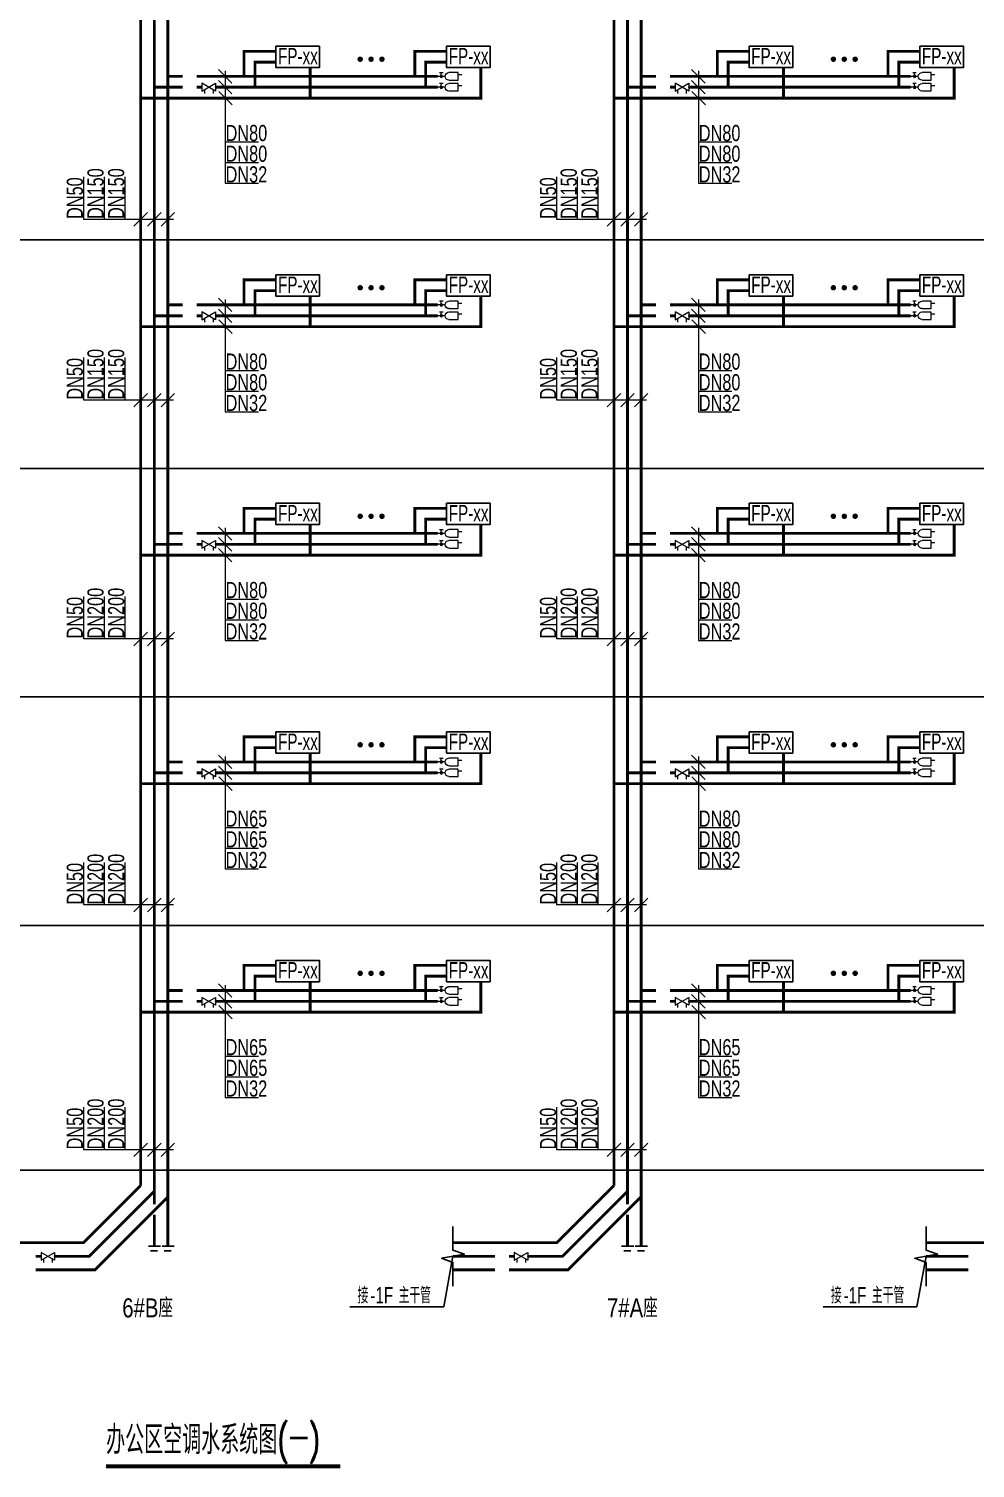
# Model space of a CAD drawing. Extents: x -777745 to 647905, y -207485 to 303235.
# Drawn here: x -345329 to -327929, y -1440 to 25015 of the extents above; entities that cross this region are included whole.
import ezdxf

# ---------------------------------------------------------------- set-up
doc = ezdxf.new("R2010")
doc.units = 0
doc.header["$LTSCALE"] = 1000
doc.linetypes.add('CENTER2', pattern=[1.125, 0.75, -0.125, 0.125, -0.125])
doc.linetypes.add('DASH', pattern=[0.35, 0.25, -0.1])
doc.layers.get('0').update_dxf_attribs({"linetype": 'CONTINUOUS'})
for name, color, linetype in [('DIM_SYMB', 3, 'CONTINUOUS'), ('EQ-风机盘管', 7, 'CONTINUOUS'), ('H-公共文字', 7, 'CONTINUOUS'), ('TEXT-风机盘管', 7, 'CONTINUOUS')]:
    doc.layers.add(name, color=color, linetype=linetype)
for name, color, linetype, lineweight in [('H-DIM-空调', 7, 'CONTINUOUS', 20), ('H-KT-冷凝', 5, 'N_LINE', 35), ('H-KT-冷热供', 3, 'LRG_LINE', 35), ('H-KT-冷热回', 2, 'LRH_LINE', 35), ('H-KT-阀件', 7, 'CONTINUOUS', 20), ('H-辅助', 7, 'CONTINUOUS', 20)]:
    doc.layers.add(name, color=color, linetype=linetype, lineweight=lineweight)
doc.styles.add('_THVAC_PIPEDN', font='ROS', dxfattribs={"width": 0.8, "height": 3.5, "bigfont": 'JD'})
doc.styles.add('GB-100', font='ROS', dxfattribs={"width": 0.8, "height": 300, "bigfont": 'JD'})
doc.styles.add('HZF', font='ROS', dxfattribs={"width": 0.75, "bigfont": 'JD'})
doc.styles.add('JD', font='ROMANS2.shx', dxfattribs={"width": 0.7, "bigfont": 'HZDF2.shx'})
doc.styles.add('KHZ', font='ROMANS', dxfattribs={"width": 0.7, "bigfont": 'HZTXT'})
doc.linetypes.add('LRG_LINE', pattern='A,1.5,-0.1,["LRG",KHZ,S=0.1,R=0,X=-0.1,Y=-0.05],-0.2', length=1.8)
doc.linetypes.add('LRH_LINE', pattern='A,1.5,-0.1,["LRH",KHZ,S=0.1,R=0,X=-0.1,Y=-0.05],-0.2', length=1.8)
doc.linetypes.add('N_LINE', pattern='A,1.5,-0.1,["N",KHZ,S=0.1,R=0,X=-0.1,Y=-0.05],-0.02', length=1.62)

# ---------------------------------------------------------------- blocks, each defined once
blk = doc.blocks.new('$VALVE$00000964')
h = blk.add_hatch(color=256)
h.paths.add_polyline_path([(15, 46, 0.414214), (0, 61), (0, 31, 0.414214)])
h.paths.add_polyline_path([(0, 61, 0.414214), (-15, 46, 0.414214), (0, 31)])
for p, q in [((-46, 138), (-46, 251)), ((-46, 251), (46, 251)), ((23, 251), (23, 297)), ((46, 251), (46, 138)), ((0, 92), (0, 0)), ((15, 46), (44, 46)), ((44, 68), (44, 24))]:
    blk.add_line(p, q)
blk.add_circle((0, 46), 14.7)
blk.add_arc((0, 138), 46.1, 180, 0)
blk.add_point((0, 0))
blk = doc.blocks.new('$VALVE$00000929')
blk.add_lwpolyline([(-125, -72), (125, 72), (125, -72), (-125, 72)], close=True)
for points in [[(-80, -46), (-80, -116)], [(80, -46), (80, -116)]]:
    blk.add_lwpolyline(points)
for p in [(-125, 0), (125, 0)]:
    blk.add_point(p)

msp = doc.modelspace()

# ---------------------------------------------------------------- hatches: boundary and pattern name
at = {"layer": 'H-KT-冷凝', "linetype": 'CENTER2'}
for points in [[(-337016.8, 23740.6), (-336990.6, 23740.6), (-336990.6, 23714.4)], [(-337016.8, 23740.6), (-337016.8, 23714.4), (-336990.6, 23714.4)], [(-328316.8, 23740.6), (-328290.6, 23740.6), (-328290.6, 23714.4)], [(-328316.8, 23740.6), (-328316.8, 23714.4), (-328290.6, 23714.4)], [(-337016.8, 19540.6), (-336990.6, 19540.6), (-336990.6, 19514.4)], [(-337016.8, 19540.6), (-337016.8, 19514.4), (-336990.6, 19514.4)], [(-328316.8, 19540.6), (-328290.6, 19540.6), (-328290.6, 19514.4)], [(-328316.8, 19540.6), (-328316.8, 19514.4), (-328290.6, 19514.4)], [(-337016.8, 15340.6), (-336990.6, 15340.6), (-336990.6, 15314.4)], [(-337016.8, 15340.6), (-337016.8, 15314.4), (-336990.6, 15314.4)], [(-328316.8, 15340.6), (-328290.6, 15340.6), (-328290.6, 15314.4)], [(-328316.8, 15340.6), (-328316.8, 15314.4), (-328290.6, 15314.4)], [(-337016.8, 11140.6), (-336990.6, 11140.6), (-336990.6, 11114.4)], [(-337016.8, 11140.6), (-337016.8, 11114.4), (-336990.6, 11114.4)], [(-328316.8, 11140.6), (-328290.6, 11140.6), (-328290.6, 11114.4)], [(-328316.8, 11140.6), (-328316.8, 11114.4), (-328290.6, 11114.4)], [(-337016.8, 6940.6), (-336990.6, 6940.6), (-336990.6, 6914.4)], [(-337016.8, 6940.6), (-337016.8, 6914.4), (-336990.6, 6914.4)], [(-328316.8, 6940.6), (-328290.6, 6940.6), (-328290.6, 6914.4)], [(-328316.8, 6940.6), (-328316.8, 6914.4), (-328290.6, 6914.4)]]:
    msp.add_hatch(color=256, dxfattribs=at).paths.add_polyline_path(points)
at = {"layer": 'H-KT-冷热供', "linetype": 'Continuous'}
for points in [[(-341371.2, 24601.8), (-341397.4, 24601.8), (-341397.4, 24628)], [(-341371.2, 24601.8), (-341371.2, 24628), (-341397.4, 24628)], [(-338233.3, 24601.8), (-338259.6, 24601.8), (-338259.6, 24628)], [(-338233.3, 24601.8), (-338233.3, 24628), (-338259.6, 24628)], [(-332671.2, 24601.8), (-332697.4, 24601.8), (-332697.4, 24628)], [(-332671.2, 24601.8), (-332671.2, 24628), (-332697.4, 24628)], [(-329533.3, 24601.8), (-329559.6, 24601.8), (-329559.6, 24628)], [(-329533.3, 24601.8), (-329533.3, 24628), (-329559.6, 24628)], [(-341371.2, 20401.8), (-341397.4, 20401.8), (-341397.4, 20428)], [(-341371.2, 20401.8), (-341371.2, 20428), (-341397.4, 20428)], [(-338233.3, 20401.8), (-338259.6, 20401.8), (-338259.6, 20428)], [(-338233.3, 20401.8), (-338233.3, 20428), (-338259.6, 20428)], [(-332671.2, 20401.8), (-332697.4, 20401.8), (-332697.4, 20428)], [(-332671.2, 20401.8), (-332671.2, 20428), (-332697.4, 20428)], [(-329533.3, 20401.8), (-329559.6, 20401.8), (-329559.6, 20428)], [(-329533.3, 20401.8), (-329533.3, 20428), (-329559.6, 20428)], [(-341371.2, 16201.8), (-341397.4, 16201.8), (-341397.4, 16228)], [(-341371.2, 16201.8), (-341371.2, 16228), (-341397.4, 16228)], [(-338233.3, 16201.8), (-338259.6, 16201.8), (-338259.6, 16228)], [(-338233.3, 16201.8), (-338233.3, 16228), (-338259.6, 16228)], [(-332671.2, 16201.8), (-332697.4, 16201.8), (-332697.4, 16228)], [(-332671.2, 16201.8), (-332671.2, 16228), (-332697.4, 16228)], [(-329533.3, 16201.8), (-329559.6, 16201.8), (-329559.6, 16228)], [(-329533.3, 16201.8), (-329533.3, 16228), (-329559.6, 16228)], [(-341371.2, 12001.8), (-341397.4, 12001.8), (-341397.4, 12028)], [(-341371.2, 12001.8), (-341371.2, 12028), (-341397.4, 12028)], [(-338233.3, 12001.8), (-338259.6, 12001.8), (-338259.6, 12028)], [(-338233.3, 12001.8), (-338233.3, 12028), (-338259.6, 12028)], [(-332671.2, 12001.8), (-332697.4, 12001.8), (-332697.4, 12028)], [(-332671.2, 12001.8), (-332671.2, 12028), (-332697.4, 12028)], [(-329533.3, 12001.8), (-329559.6, 12001.8), (-329559.6, 12028)], [(-329533.3, 12001.8), (-329533.3, 12028), (-329559.6, 12028)], [(-341371.2, 7801.8), (-341397.4, 7801.8), (-341397.4, 7828)], [(-341371.2, 7801.8), (-341371.2, 7828), (-341397.4, 7828)], [(-338233.3, 7801.8), (-338259.6, 7801.8), (-338259.6, 7828)], [(-338233.3, 7801.8), (-338233.3, 7828), (-338259.6, 7828)], [(-332671.2, 7801.8), (-332697.4, 7801.8), (-332697.4, 7828)], [(-332671.2, 7801.8), (-332671.2, 7828), (-332697.4, 7828)], [(-329533.3, 7801.8), (-329559.6, 7801.8), (-329559.6, 7828)], [(-329533.3, 7801.8), (-329533.3, 7828), (-329559.6, 7828)]]:
    msp.add_hatch(color=256, dxfattribs=at).paths.add_polyline_path(points)
at = {"layer": 'H-KT-冷热回', "linetype": 'DASH'}
for points in [[(-341171.2, 24401.8), (-341197.4, 24401.8), (-341197.4, 24428)], [(-341171.2, 24401.8), (-341171.2, 24428), (-341197.4, 24428)], [(-338033.3, 24401.8), (-338059.6, 24401.8), (-338059.6, 24428)], [(-338033.3, 24401.8), (-338033.3, 24428), (-338059.6, 24428)], [(-332471.2, 24401.8), (-332497.4, 24401.8), (-332497.4, 24428)], [(-332471.2, 24401.8), (-332471.2, 24428), (-332497.4, 24428)], [(-329333.3, 24401.8), (-329359.6, 24401.8), (-329359.6, 24428)], [(-329333.3, 24401.8), (-329333.3, 24428), (-329359.6, 24428)], [(-341171.2, 20201.8), (-341197.4, 20201.8), (-341197.4, 20228)], [(-341171.2, 20201.8), (-341171.2, 20228), (-341197.4, 20228)], [(-338033.3, 20201.8), (-338059.6, 20201.8), (-338059.6, 20228)], [(-338033.3, 20201.8), (-338033.3, 20228), (-338059.6, 20228)], [(-332471.2, 20201.8), (-332497.4, 20201.8), (-332497.4, 20228)], [(-332471.2, 20201.8), (-332471.2, 20228), (-332497.4, 20228)], [(-329333.3, 20201.8), (-329359.6, 20201.8), (-329359.6, 20228)], [(-329333.3, 20201.8), (-329333.3, 20228), (-329359.6, 20228)], [(-341171.2, 16001.8), (-341197.4, 16001.8), (-341197.4, 16028)], [(-341171.2, 16001.8), (-341171.2, 16028), (-341197.4, 16028)], [(-338033.3, 16001.8), (-338059.6, 16001.8), (-338059.6, 16028)], [(-338033.3, 16001.8), (-338033.3, 16028), (-338059.6, 16028)], [(-332471.2, 16001.8), (-332497.4, 16001.8), (-332497.4, 16028)], [(-332471.2, 16001.8), (-332471.2, 16028), (-332497.4, 16028)], [(-329333.3, 16001.8), (-329359.6, 16001.8), (-329359.6, 16028)], [(-329333.3, 16001.8), (-329333.3, 16028), (-329359.6, 16028)], [(-341171.2, 11801.8), (-341197.4, 11801.8), (-341197.4, 11828)], [(-341171.2, 11801.8), (-341171.2, 11828), (-341197.4, 11828)], [(-338033.3, 11801.8), (-338059.6, 11801.8), (-338059.6, 11828)], [(-338033.3, 11801.8), (-338033.3, 11828), (-338059.6, 11828)], [(-332471.2, 11801.8), (-332497.4, 11801.8), (-332497.4, 11828)], [(-332471.2, 11801.8), (-332471.2, 11828), (-332497.4, 11828)], [(-329333.3, 11801.8), (-329359.6, 11801.8), (-329359.6, 11828)], [(-329333.3, 11801.8), (-329333.3, 11828), (-329359.6, 11828)], [(-341171.2, 7601.8), (-341197.4, 7601.8), (-341197.4, 7628)], [(-341171.2, 7601.8), (-341171.2, 7628), (-341197.4, 7628)], [(-338033.3, 7601.8), (-338059.6, 7601.8), (-338059.6, 7628)], [(-338033.3, 7601.8), (-338033.3, 7628), (-338059.6, 7628)], [(-332471.2, 7601.8), (-332497.4, 7601.8), (-332497.4, 7628)], [(-332471.2, 7601.8), (-332471.2, 7628), (-332497.4, 7628)], [(-329333.3, 7601.8), (-329359.6, 7601.8), (-329359.6, 7628)], [(-329333.3, 7601.8), (-329333.3, 7628), (-329359.6, 7628)]]:
    msp.add_hatch(color=256, dxfattribs=at).paths.add_polyline_path(points)

# ---------------------------------------------------------------- linework, layer by layer
for p, q in [((-358042.6, 21135.7), (-285402.2, 21135.7)), ((-358042.6, 16935.7), (-285402.2, 16935.7)), ((-358042.6, 12735.7), (-285402.2, 12735.7)), ((-358042.6, 8535.7), (-285402.2, 8535.7)), ((-358042.6, 4035.7), (-285402.2, 4035.7)), ((-342907.9, 2641.2), (-343130.6, 2641.2)), ((-342960.4, 2557.5), (-343088.9, 2557.5)), ((-342655.9, 2641.2), (-342878.6, 2641.2)), ((-342710.4, 2557.5), (-342838.9, 2557.5)), ((-334207.9, 2641.2), (-334430.6, 2641.2)), ((-334260.4, 2557.5), (-334388.9, 2557.5)), ((-333955.9, 2641.2), (-334178.6, 2641.2)), ((-334010.4, 2557.5), (-334138.9, 2557.5))]:
    msp.add_line(p, q)
at = {"const_width": 50}
for points in [[(-339261.4, 24455.5, 1), (-339211.4, 24455.5, 1)], [(-339061.4, 24455.5, 1), (-339011.4, 24455.5, 1)], [(-338861.4, 24455.5, 1), (-338811.4, 24455.5, 1)], [(-330561.4, 24455.5, 1), (-330511.4, 24455.5, 1)], [(-330361.4, 24455.5, 1), (-330311.4, 24455.5, 1)], [(-330161.4, 24455.5, 1), (-330111.4, 24455.5, 1)], [(-339261.4, 20255.5, 1), (-339211.4, 20255.5, 1)], [(-339061.4, 20255.5, 1), (-339011.4, 20255.5, 1)], [(-338861.4, 20255.5, 1), (-338811.4, 20255.5, 1)], [(-330561.4, 20255.5, 1), (-330511.4, 20255.5, 1)], [(-330361.4, 20255.5, 1), (-330311.4, 20255.5, 1)], [(-330161.4, 20255.5, 1), (-330111.4, 20255.5, 1)], [(-339261.4, 16055.5, 1), (-339211.4, 16055.5, 1)], [(-339061.4, 16055.5, 1), (-339011.4, 16055.5, 1)], [(-338861.4, 16055.5, 1), (-338811.4, 16055.5, 1)], [(-330561.4, 16055.5, 1), (-330511.4, 16055.5, 1)], [(-330361.4, 16055.5, 1), (-330311.4, 16055.5, 1)], [(-330161.4, 16055.5, 1), (-330111.4, 16055.5, 1)], [(-339261.4, 11855.5, 1), (-339211.4, 11855.5, 1)], [(-339061.4, 11855.5, 1), (-339011.4, 11855.5, 1)], [(-338861.4, 11855.5, 1), (-338811.4, 11855.5, 1)], [(-330561.4, 11855.5, 1), (-330511.4, 11855.5, 1)], [(-330361.4, 11855.5, 1), (-330311.4, 11855.5, 1)], [(-330161.4, 11855.5, 1), (-330111.4, 11855.5, 1)], [(-339261.4, 7655.5, 1), (-339211.4, 7655.5, 1)], [(-339061.4, 7655.5, 1), (-339011.4, 7655.5, 1)], [(-338861.4, 7655.5, 1), (-338811.4, 7655.5, 1)], [(-330561.4, 7655.5, 1), (-330511.4, 7655.5, 1)], [(-330361.4, 7655.5, 1), (-330311.4, 7655.5, 1)], [(-330161.4, 7655.5, 1), (-330111.4, 7655.5, 1)]]:
    msp.add_lwpolyline(points, format="xyb", close=True, dxfattribs=at)
at = {"layer": 'DIM_SYMB', "const_width": 70}
msp.add_lwpolyline([(-343907.3, -1405), (-339600.8, -1405)], dxfattribs=at)
at = {"layer": 'EQ-风机盘管', "color": 4}
for points in [[(-340785.3, 24693.9), (-339985.1, 24693.9), (-339985.1, 24301.8), (-340785.3, 24301.8)], [(-337647.4, 24693.9), (-336847.3, 24693.9), (-336847.3, 24301.8), (-337647.4, 24301.8)], [(-332085.3, 24693.9), (-331285.1, 24693.9), (-331285.1, 24301.8), (-332085.3, 24301.8)], [(-328947.4, 24693.9), (-328147.3, 24693.9), (-328147.3, 24301.8), (-328947.4, 24301.8)], [(-340785.3, 20493.9), (-339985.1, 20493.9), (-339985.1, 20101.8), (-340785.3, 20101.8)], [(-337647.4, 20493.9), (-336847.3, 20493.9), (-336847.3, 20101.8), (-337647.4, 20101.8)], [(-332085.3, 20493.9), (-331285.1, 20493.9), (-331285.1, 20101.8), (-332085.3, 20101.8)], [(-328947.4, 20493.9), (-328147.3, 20493.9), (-328147.3, 20101.8), (-328947.4, 20101.8)], [(-340785.3, 16293.9), (-339985.1, 16293.9), (-339985.1, 15901.8), (-340785.3, 15901.8)], [(-337647.4, 16293.9), (-336847.3, 16293.9), (-336847.3, 15901.8), (-337647.4, 15901.8)], [(-332085.3, 16293.9), (-331285.1, 16293.9), (-331285.1, 15901.8), (-332085.3, 15901.8)], [(-328947.4, 16293.9), (-328147.3, 16293.9), (-328147.3, 15901.8), (-328947.4, 15901.8)], [(-340785.3, 12093.9), (-339985.1, 12093.9), (-339985.1, 11701.8), (-340785.3, 11701.8)], [(-337647.4, 12093.9), (-336847.3, 12093.9), (-336847.3, 11701.8), (-337647.4, 11701.8)], [(-332085.3, 12093.9), (-331285.1, 12093.9), (-331285.1, 11701.8), (-332085.3, 11701.8)], [(-328947.4, 12093.9), (-328147.3, 12093.9), (-328147.3, 11701.8), (-328947.4, 11701.8)], [(-340785.3, 7893.9), (-339985.1, 7893.9), (-339985.1, 7501.8), (-340785.3, 7501.8)], [(-337647.4, 7893.9), (-336847.3, 7893.9), (-336847.3, 7501.8), (-337647.4, 7501.8)], [(-332085.3, 7893.9), (-331285.1, 7893.9), (-331285.1, 7501.8), (-332085.3, 7501.8)], [(-328947.4, 7893.9), (-328147.3, 7893.9), (-328147.3, 7501.8), (-328947.4, 7501.8)]]:
    msp.add_lwpolyline(points, close=True, dxfattribs=at)
at = {"layer": 'H-DIM-空调'}
for p, q in [((-341842.4, 24264.4), (-341594.9, 24016.9)), ((-341718.6, 24240.6), (-341718.6, 22634.8)), ((-333142.4, 24264.4), (-332894.9, 24016.9)), ((-333018.6, 24240.6), (-333018.6, 22634.8)), ((-341842.4, 24064.4), (-341594.9, 23816.9)), ((-341836.7, 23864.4), (-341589.2, 23616.9)), ((-333142.4, 24064.4), (-332894.9, 23816.9)), ((-333136.7, 23864.4), (-332889.2, 23616.9)), ((-341718.6, 22934.8), (-341103.1, 22934.8)), ((-341718.6, 22934.8), (-341718.6, 22174.8)), ((-333018.6, 22934.8), (-332403.1, 22934.8)), ((-333018.6, 22934.8), (-333018.6, 22174.8)), ((-341718.6, 22554.8), (-341103.1, 22554.8)), ((-333018.6, 22554.8), (-332403.1, 22554.8)), ((-344319.1, 21511.8), (-344319.1, 22292.5)), ((-343939.1, 21511.8), (-343939.1, 22292.5)), ((-343559.1, 21511.8), (-343559.1, 22292.5)), ((-335619.1, 21511.8), (-335619.1, 22292.5)), ((-335239.1, 21511.8), (-335239.1, 22292.5)), ((-334859.1, 21511.8), (-334859.1, 22292.5)), ((-341718.6, 22174.8), (-341103.1, 22174.8)), ((-333018.6, 22174.8), (-332403.1, 22174.8)), ((-343559.1, 21511.8), (-344319.1, 21511.8)), ((-342671.2, 21511.8), (-343559.1, 21511.8)), ((-343395, 21388.1), (-343147.5, 21635.6)), ((-343145, 21388.1), (-342897.5, 21635.6)), ((-342895, 21388.1), (-342647.5, 21635.6)), ((-334859.1, 21511.8), (-335619.1, 21511.8)), ((-333971.2, 21511.8), (-334859.1, 21511.8)), ((-334695, 21388.1), (-334447.5, 21635.6)), ((-334445, 21388.1), (-334197.5, 21635.6)), ((-334195, 21388.1), (-333947.5, 21635.6)), ((-341842.4, 20064.4), (-341594.9, 19816.9)), ((-341842.4, 19864.4), (-341594.9, 19616.9)), ((-341718.6, 20040.6), (-341718.6, 18434.8)), ((-333142.4, 20064.4), (-332894.9, 19816.9)), ((-333142.4, 19864.4), (-332894.9, 19616.9)), ((-333018.6, 20040.6), (-333018.6, 18434.8)), ((-341836.7, 19664.4), (-341589.2, 19416.9)), ((-333136.7, 19664.4), (-332889.2, 19416.9)), ((-344319.1, 18191), (-344319.1, 18971.7)), ((-343939.1, 18191), (-343939.1, 18971.7)), ((-343559.1, 18191), (-343559.1, 18971.7)), ((-335619.1, 18191), (-335619.1, 18971.7)), ((-335239.1, 18191), (-335239.1, 18971.7)), ((-334859.1, 18191), (-334859.1, 18971.7)), ((-341718.6, 18734.8), (-341103.1, 18734.8)), ((-341718.6, 18734.8), (-341718.6, 17974.8)), ((-333018.6, 18734.8), (-332403.1, 18734.8)), ((-333018.6, 18734.8), (-333018.6, 17974.8)), ((-343395, 18067.3), (-343147.5, 18314.8)), ((-343145, 18067.3), (-342897.5, 18314.8)), ((-342895, 18067.3), (-342647.5, 18314.8)), ((-341718.6, 18354.8), (-341103.1, 18354.8)), ((-334695, 18067.3), (-334447.5, 18314.8)), ((-334445, 18067.3), (-334197.5, 18314.8)), ((-334195, 18067.3), (-333947.5, 18314.8)), ((-333018.6, 18354.8), (-332403.1, 18354.8)), ((-343559.1, 18191), (-344319.1, 18191)), ((-342671.2, 18191), (-343559.1, 18191)), ((-334859.1, 18191), (-335619.1, 18191)), ((-333971.2, 18191), (-334859.1, 18191)), ((-341718.6, 17974.8), (-341103.1, 17974.8)), ((-333018.6, 17974.8), (-332403.1, 17974.8)), ((-341842.4, 15864.4), (-341594.9, 15616.9)), ((-341842.4, 15664.4), (-341594.9, 15416.9)), ((-341718.6, 15840.6), (-341718.6, 14234.8)), ((-333142.4, 15864.4), (-332894.9, 15616.9)), ((-333142.4, 15664.4), (-332894.9, 15416.9)), ((-333018.6, 15840.6), (-333018.6, 14234.8)), ((-341842.4, 15464.4), (-341594.9, 15216.9)), ((-333142.4, 15464.4), (-332894.9, 15216.9)), ((-344319.1, 13801), (-344319.1, 14581.7)), ((-343939.1, 13801), (-343939.1, 14581.7)), ((-343559.1, 13801), (-343559.1, 14581.7)), ((-335619.1, 13801), (-335619.1, 14581.7)), ((-335239.1, 13801), (-335239.1, 14581.7)), ((-334859.1, 13801), (-334859.1, 14581.7)), ((-341718.6, 14534.8), (-341103.1, 14534.8)), ((-341718.6, 14534.8), (-341718.6, 13774.8)), ((-333018.6, 14534.8), (-332403.1, 14534.8)), ((-333018.6, 14534.8), (-333018.6, 13774.8)), ((-341718.6, 14154.8), (-341103.1, 14154.8)), ((-333018.6, 14154.8), (-332403.1, 14154.8)), ((-343559.1, 13801), (-344319.1, 13801)), ((-342671.2, 13801), (-343559.1, 13801)), ((-343395, 13677.3), (-343147.5, 13924.8)), ((-343145, 13677.3), (-342897.5, 13924.8)), ((-342895, 13677.3), (-342647.5, 13924.8)), ((-341718.6, 13774.8), (-341103.1, 13774.8)), ((-334859.1, 13801), (-335619.1, 13801)), ((-333971.2, 13801), (-334859.1, 13801)), ((-334695, 13677.3), (-334447.5, 13924.8)), ((-334445, 13677.3), (-334197.5, 13924.8)), ((-334195, 13677.3), (-333947.5, 13924.8)), ((-333018.6, 13774.8), (-332403.1, 13774.8)), ((-341842.4, 11664.4), (-341594.9, 11416.9)), ((-341718.6, 11640.6), (-341718.6, 10034.8)), ((-333142.4, 11664.4), (-332894.9, 11416.9)), ((-333018.6, 11640.6), (-333018.6, 10034.8)), ((-341842.4, 11464.4), (-341594.9, 11216.9)), ((-333142.4, 11464.4), (-332894.9, 11216.9)), ((-341836.7, 11264.4), (-341589.2, 11016.9)), ((-333136.7, 11264.4), (-332889.2, 11016.9)), ((-341718.6, 10334.8), (-341103.1, 10334.8)), ((-341718.6, 10334.8), (-341718.6, 9574.8)), ((-333018.6, 10334.8), (-332403.1, 10334.8)), ((-333018.6, 10334.8), (-333018.6, 9574.8)), ((-341718.6, 9954.8), (-341103.1, 9954.8)), ((-333018.6, 9954.8), (-332403.1, 9954.8)), ((-344319.1, 8911.8), (-344319.1, 9692.5)), ((-343939.1, 8911.8), (-343939.1, 9692.5)), ((-343559.1, 8911.8), (-343559.1, 9692.5)), ((-341718.6, 9574.8), (-341103.1, 9574.8)), ((-335619.1, 8911.8), (-335619.1, 9692.5)), ((-335239.1, 8911.8), (-335239.1, 9692.5)), ((-334859.1, 8911.8), (-334859.1, 9692.5)), ((-333018.6, 9574.8), (-332403.1, 9574.8)), ((-343395, 8788.1), (-343147.5, 9035.6)), ((-343145, 8788.1), (-342897.5, 9035.6)), ((-342895, 8788.1), (-342647.5, 9035.6)), ((-334695, 8788.1), (-334447.5, 9035.6)), ((-334445, 8788.1), (-334197.5, 9035.6)), ((-334195, 8788.1), (-333947.5, 9035.6)), ((-343559.1, 8911.8), (-344319.1, 8911.8)), ((-342671.2, 8911.8), (-343559.1, 8911.8)), ((-334859.1, 8911.8), (-335619.1, 8911.8)), ((-333971.2, 8911.8), (-334859.1, 8911.8)), ((-341842.4, 7464.4), (-341594.9, 7216.9)), ((-341718.6, 7440.6), (-341718.6, 5834.8)), ((-333142.4, 7464.4), (-332894.9, 7216.9)), ((-333018.6, 7440.6), (-333018.6, 5834.8)), ((-341842.4, 7264.4), (-341594.9, 7016.9)), ((-333142.4, 7264.4), (-332894.9, 7016.9)), ((-341836.7, 7064.4), (-341589.2, 6816.9)), ((-333136.7, 7064.4), (-332889.2, 6816.9)), ((-341718.6, 6134.8), (-341103.1, 6134.8)), ((-341718.6, 6134.8), (-341718.6, 5374.8)), ((-333018.6, 6134.8), (-332403.1, 6134.8)), ((-333018.6, 6134.8), (-333018.6, 5374.8)), ((-341718.6, 5754.8), (-341103.1, 5754.8)), ((-333018.6, 5754.8), (-332403.1, 5754.8)), ((-341718.6, 5374.8), (-341103.1, 5374.8)), ((-333018.6, 5374.8), (-332403.1, 5374.8)), ((-344319.1, 4411.8), (-344319.1, 5192.5)), ((-343939.1, 4411.8), (-343939.1, 5192.5)), ((-343559.1, 4411.8), (-343559.1, 5192.5)), ((-335619.1, 4411.8), (-335619.1, 5192.5)), ((-335239.1, 4411.8), (-335239.1, 5192.5)), ((-334859.1, 4411.8), (-334859.1, 5192.5)), ((-343395, 4288.1), (-343147.5, 4535.6)), ((-343145, 4288.1), (-342897.5, 4535.6)), ((-342895, 4288.1), (-342647.5, 4535.6)), ((-334695, 4288.1), (-334447.5, 4535.6)), ((-334445, 4288.1), (-334197.5, 4535.6)), ((-334195, 4288.1), (-333947.5, 4535.6)), ((-343559.1, 4411.8), (-344319.1, 4411.8)), ((-342671.2, 4411.8), (-343559.1, 4411.8)), ((-334859.1, 4411.8), (-335619.1, 4411.8)), ((-333971.2, 4411.8), (-334859.1, 4411.8))]:
    msp.add_line(p, q, dxfattribs=at)
at = {"layer": 'H-KT-冷凝', "linetype": 'CENTER2', "ltscale": 1.5, "const_width": 52.5}
for points in [[(-343271.2, 23240.6), (-343271.2, 27440.6)], [(-334571.2, 23240.6), (-334571.2, 27440.6)], [(-340154.7, 23740.6), (-340154.7, 24301.8)], [(-337016.8, 23740.6), (-337016.8, 24301.8)], [(-331454.7, 23740.6), (-331454.7, 24301.8)], [(-328316.8, 23740.6), (-328316.8, 24301.8)], [(-343271.2, 23740.6), (-340154.7, 23740.6)], [(-340154.7, 23740.6), (-337016.8, 23740.6)], [(-334571.2, 23740.6), (-331454.7, 23740.6)], [(-331454.7, 23740.6), (-328316.8, 23740.6)], [(-343271.2, 19040.6), (-343271.2, 23240.6)], [(-334571.2, 19040.6), (-334571.2, 23240.6)], [(-340154.7, 19540.6), (-340154.7, 20101.8)], [(-337016.8, 19540.6), (-337016.8, 20101.8)], [(-331454.7, 19540.6), (-331454.7, 20101.8)], [(-328316.8, 19540.6), (-328316.8, 20101.8)], [(-343271.2, 19540.6), (-340154.7, 19540.6)], [(-340154.7, 19540.6), (-337016.8, 19540.6)], [(-334571.2, 19540.6), (-331454.7, 19540.6)], [(-331454.7, 19540.6), (-328316.8, 19540.6)], [(-343271.2, 14840.6), (-343271.2, 19040.6)], [(-334571.2, 14840.6), (-334571.2, 19040.6)], [(-340154.7, 15340.6), (-340154.7, 15901.8)], [(-337016.8, 15340.6), (-337016.8, 15901.8)], [(-331454.7, 15340.6), (-331454.7, 15901.8)], [(-328316.8, 15340.6), (-328316.8, 15901.8)], [(-343271.2, 15340.6), (-340154.7, 15340.6)], [(-340154.7, 15340.6), (-337016.8, 15340.6)], [(-334571.2, 15340.6), (-331454.7, 15340.6)], [(-331454.7, 15340.6), (-328316.8, 15340.6)], [(-343271.2, 10640.6), (-343271.2, 14840.6)], [(-334571.2, 10640.6), (-334571.2, 14840.6)], [(-340154.7, 11140.6), (-340154.7, 11701.8)], [(-337016.8, 11140.6), (-337016.8, 11701.8)], [(-331454.7, 11140.6), (-331454.7, 11701.8)], [(-328316.8, 11140.6), (-328316.8, 11701.8)], [(-343271.2, 11140.6), (-340154.7, 11140.6)], [(-340154.7, 11140.6), (-337016.8, 11140.6)], [(-334571.2, 11140.6), (-331454.7, 11140.6)], [(-331454.7, 11140.6), (-328316.8, 11140.6)], [(-343271.2, 6140.6), (-343271.2, 10640.6)], [(-334571.2, 6140.6), (-334571.2, 10640.6)], [(-340154.7, 6940.6), (-340154.7, 7501.8)], [(-337016.8, 6940.6), (-337016.8, 7501.8)], [(-331454.7, 6940.6), (-331454.7, 7501.8)], [(-328316.8, 6940.6), (-328316.8, 7501.8)], [(-343271.2, 6940.6), (-340154.7, 6940.6)], [(-340154.7, 6940.6), (-337016.8, 6940.6)], [(-334571.2, 6940.6), (-331454.7, 6940.6)], [(-331454.7, 6940.6), (-328316.8, 6940.6)], [(-343271.2, 3755.2), (-343271.2, 6140.6)], [(-334571.2, 3755.2), (-334571.2, 6140.6)], [(-346231.2, 2705.3), (-344321.1, 2705.3), (-343271.2, 3755.2)], [(-337531.2, 2705.3), (-335621.1, 2705.3), (-334571.2, 3755.2)], [(-328831.2, 2705.3), (-326921.1, 2705.3), (-325871.2, 3755.2)]]:
    msp.add_lwpolyline(points, dxfattribs=at)
at = {"layer": 'H-KT-冷热供', "linetype": 'Continuous', "ltscale": 1.5, "const_width": 52.5}
for points in [[(-342771.2, 23840.6), (-342771.2, 28040.6)], [(-334071.2, 23840.6), (-334071.2, 28040.6)], [(-341371.2, 24140.6), (-341371.2, 24601.8)], [(-341371.2, 24601.8), (-340785.3, 24601.8)], [(-338233.3, 24140.6), (-338233.3, 24601.8)], [(-338233.3, 24601.8), (-337647.4, 24601.8)], [(-332671.2, 24140.6), (-332671.2, 24601.8)], [(-332671.2, 24601.8), (-332085.3, 24601.8)], [(-329533.3, 24140.6), (-329533.3, 24601.8)], [(-329533.3, 24601.8), (-328947.4, 24601.8)], [(-342771.2, 24140.6), (-342499.2, 24140.6)], [(-342243.2, 24140.6), (-341371.2, 24140.6)], [(-341371.2, 24140.6), (-338233.3, 24140.6)], [(-338233.3, 24140.6), (-337814.2, 24140.6)], [(-334071.2, 24140.6), (-333799.2, 24140.6)], [(-333543.2, 24140.6), (-332671.2, 24140.6)], [(-332671.2, 24140.6), (-329533.3, 24140.6)], [(-329533.3, 24140.6), (-329114.2, 24140.6)], [(-342771.2, 19640.6), (-342771.2, 23840.6)], [(-334071.2, 19640.6), (-334071.2, 23840.6)], [(-341371.2, 19940.6), (-341371.2, 20401.8)], [(-341371.2, 20401.8), (-340785.3, 20401.8)], [(-338233.3, 19940.6), (-338233.3, 20401.8)], [(-338233.3, 20401.8), (-337647.4, 20401.8)], [(-332671.2, 19940.6), (-332671.2, 20401.8)], [(-332671.2, 20401.8), (-332085.3, 20401.8)], [(-329533.3, 19940.6), (-329533.3, 20401.8)], [(-329533.3, 20401.8), (-328947.4, 20401.8)], [(-342771.2, 19940.6), (-342499.2, 19940.6)], [(-342243.2, 19940.6), (-341371.2, 19940.6)], [(-341371.2, 19940.6), (-338233.3, 19940.6)], [(-338233.3, 19940.6), (-337814.2, 19940.6)], [(-334071.2, 19940.6), (-333799.2, 19940.6)], [(-333543.2, 19940.6), (-332671.2, 19940.6)], [(-332671.2, 19940.6), (-329533.3, 19940.6)], [(-329533.3, 19940.6), (-329114.2, 19940.6)], [(-342771.2, 17580.6), (-342771.2, 19640.6)], [(-334071.2, 17580.6), (-334071.2, 19640.6)], [(-342771.2, 15440.6), (-342771.2, 17580.6)], [(-334071.2, 15440.6), (-334071.2, 17580.6)], [(-341371.2, 15740.6), (-341371.2, 16201.8)], [(-341371.2, 16201.8), (-340785.3, 16201.8)], [(-338233.3, 15740.6), (-338233.3, 16201.8)], [(-338233.3, 16201.8), (-337647.4, 16201.8)], [(-332671.2, 15740.6), (-332671.2, 16201.8)], [(-332671.2, 16201.8), (-332085.3, 16201.8)], [(-329533.3, 15740.6), (-329533.3, 16201.8)], [(-329533.3, 16201.8), (-328947.4, 16201.8)], [(-342771.2, 15740.6), (-342499.2, 15740.6)], [(-342243.2, 15740.6), (-341371.2, 15740.6)], [(-341371.2, 15740.6), (-338233.3, 15740.6)], [(-338233.3, 15740.6), (-337814.2, 15740.6)], [(-334071.2, 15740.6), (-333799.2, 15740.6)], [(-333543.2, 15740.6), (-332671.2, 15740.6)], [(-332671.2, 15740.6), (-329533.3, 15740.6)], [(-329533.3, 15740.6), (-329114.2, 15740.6)], [(-342771.2, 11540.6), (-342771.2, 15440.6)], [(-334071.2, 11540.6), (-334071.2, 15440.6)], [(-341371.2, 11540.6), (-341371.2, 12001.8)], [(-341371.2, 12001.8), (-340785.3, 12001.8)], [(-338233.3, 11540.6), (-338233.3, 12001.8)], [(-338233.3, 12001.8), (-337647.4, 12001.8)], [(-332671.2, 11540.6), (-332671.2, 12001.8)], [(-332671.2, 12001.8), (-332085.3, 12001.8)], [(-329533.3, 11540.6), (-329533.3, 12001.8)], [(-329533.3, 12001.8), (-328947.4, 12001.8)], [(-342771.2, 6740.6), (-342771.2, 11540.6)], [(-342771.2, 11540.6), (-342499.2, 11540.6)], [(-342243.2, 11540.6), (-341371.2, 11540.6)], [(-341371.2, 11540.6), (-338233.3, 11540.6)], [(-338233.3, 11540.6), (-337814.2, 11540.6)], [(-334071.2, 6740.6), (-334071.2, 11540.6)], [(-334071.2, 11540.6), (-333799.2, 11540.6)], [(-333543.2, 11540.6), (-332671.2, 11540.6)], [(-332671.2, 11540.6), (-329533.3, 11540.6)], [(-329533.3, 11540.6), (-329114.2, 11540.6)], [(-341371.2, 7340.6), (-341371.2, 7801.8)], [(-341371.2, 7801.8), (-340785.3, 7801.8)], [(-338233.3, 7340.6), (-338233.3, 7801.8)], [(-338233.3, 7801.8), (-337647.4, 7801.8)], [(-332671.2, 7340.6), (-332671.2, 7801.8)], [(-332671.2, 7801.8), (-332085.3, 7801.8)], [(-329533.3, 7340.6), (-329533.3, 7801.8)], [(-329533.3, 7801.8), (-328947.4, 7801.8)], [(-342771.2, 7340.6), (-342499.2, 7340.6)], [(-342243.2, 7340.6), (-341371.2, 7340.6)], [(-341371.2, 7340.6), (-338233.3, 7340.6)], [(-338233.3, 7340.6), (-337814.2, 7340.6)], [(-334071.2, 7340.6), (-333799.2, 7340.6)], [(-333543.2, 7340.6), (-332671.2, 7340.6)], [(-332671.2, 7340.6), (-329533.3, 7340.6)], [(-329533.3, 7340.6), (-329114.2, 7340.6)], [(-342771.2, 3548.1), (-342771.2, 6740.6)], [(-334071.2, 3548.1), (-334071.2, 6740.6)], [(-345201.2, 2205.3), (-344114, 2205.3), (-342771.2, 3548.1)], [(-342771.2, 3548.1), (-342771.2, 2641.2)], [(-336501.2, 2205.3), (-335414, 2205.3), (-334071.2, 3548.1)], [(-334071.2, 3548.1), (-334071.2, 2641.2)], [(-337531.2, 2205.3), (-336757.2, 2205.3)], [(-328831.2, 2205.3), (-328057.2, 2205.3)]]:
    msp.add_lwpolyline(points, dxfattribs=at)
at = {"layer": 'H-KT-冷热回', "linetype": 'DASH', "ltscale": 1.5, "const_width": 52.5}
for points in [[(-343021.2, 23440.6), (-343021.2, 27640.6)], [(-334321.2, 23440.6), (-334321.2, 27640.6)], [(-341171.2, 23940.6), (-341171.2, 24401.8)], [(-341171.2, 24401.8), (-340785.3, 24401.8)], [(-338033.3, 23940.6), (-338033.3, 24401.8)], [(-338033.3, 24401.8), (-337647.4, 24401.8)], [(-332471.2, 23940.6), (-332471.2, 24401.8)], [(-332471.2, 24401.8), (-332085.3, 24401.8)], [(-329333.3, 23940.6), (-329333.3, 24401.8)], [(-329333.3, 24401.8), (-328947.4, 24401.8)], [(-343021.2, 23940.6), (-342499.2, 23940.6)], [(-342243.2, 23940.6), (-342146.4, 23940.6)], [(-341896, 23940.6), (-341171.2, 23940.6)], [(-341171.2, 23940.6), (-338033.3, 23940.6)], [(-338033.3, 23940.6), (-337814.2, 23940.6)], [(-334321.2, 23940.6), (-333799.2, 23940.6)], [(-333543.2, 23940.6), (-333446.4, 23940.6)], [(-333196, 23940.6), (-332471.2, 23940.6)], [(-332471.2, 23940.6), (-329333.3, 23940.6)], [(-329333.3, 23940.6), (-329114.2, 23940.6)], [(-343021.2, 19240.6), (-343021.2, 23440.6)], [(-334321.2, 19240.6), (-334321.2, 23440.6)], [(-341171.2, 19740.6), (-341171.2, 20201.8)], [(-341171.2, 20201.8), (-340785.3, 20201.8)], [(-338033.3, 19740.6), (-338033.3, 20201.8)], [(-338033.3, 20201.8), (-337647.4, 20201.8)], [(-332471.2, 19740.6), (-332471.2, 20201.8)], [(-332471.2, 20201.8), (-332085.3, 20201.8)], [(-329333.3, 19740.6), (-329333.3, 20201.8)], [(-329333.3, 20201.8), (-328947.4, 20201.8)], [(-343021.2, 19740.6), (-342499.2, 19740.6)], [(-342243.2, 19740.6), (-342146.4, 19740.6)], [(-341896, 19740.6), (-341171.2, 19740.6)], [(-341171.2, 19740.6), (-338033.3, 19740.6)], [(-338033.3, 19740.6), (-337814.2, 19740.6)], [(-334321.2, 19740.6), (-333799.2, 19740.6)], [(-333543.2, 19740.6), (-333446.4, 19740.6)], [(-333196, 19740.6), (-332471.2, 19740.6)], [(-332471.2, 19740.6), (-329333.3, 19740.6)], [(-329333.3, 19740.6), (-329114.2, 19740.6)], [(-343021.2, 17580.6), (-343021.2, 19240.6)], [(-334321.2, 17580.6), (-334321.2, 19240.6)], [(-343021.2, 15040.6), (-343021.2, 17580.6)], [(-334321.2, 15040.6), (-334321.2, 17580.6)], [(-341171.2, 15540.6), (-341171.2, 16001.8)], [(-341171.2, 16001.8), (-340785.3, 16001.8)], [(-338033.3, 15540.6), (-338033.3, 16001.8)], [(-338033.3, 16001.8), (-337647.4, 16001.8)], [(-332471.2, 15540.6), (-332471.2, 16001.8)], [(-332471.2, 16001.8), (-332085.3, 16001.8)], [(-329333.3, 15540.6), (-329333.3, 16001.8)], [(-329333.3, 16001.8), (-328947.4, 16001.8)], [(-343021.2, 15540.6), (-342499.2, 15540.6)], [(-342243.2, 15540.6), (-342146.4, 15540.6)], [(-341896, 15540.6), (-341171.2, 15540.6)], [(-341171.2, 15540.6), (-338033.3, 15540.6)], [(-338033.3, 15540.6), (-337814.2, 15540.6)], [(-334321.2, 15540.6), (-333799.2, 15540.6)], [(-333543.2, 15540.6), (-333446.4, 15540.6)], [(-333196, 15540.6), (-332471.2, 15540.6)], [(-332471.2, 15540.6), (-329333.3, 15540.6)], [(-329333.3, 15540.6), (-329114.2, 15540.6)], [(-343021.2, 10840.6), (-343021.2, 15040.6)], [(-334321.2, 10840.6), (-334321.2, 15040.6)], [(-341171.2, 11340.6), (-341171.2, 11801.8)], [(-341171.2, 11801.8), (-340785.3, 11801.8)], [(-338033.3, 11340.6), (-338033.3, 11801.8)], [(-338033.3, 11801.8), (-337647.4, 11801.8)], [(-332471.2, 11340.6), (-332471.2, 11801.8)], [(-332471.2, 11801.8), (-332085.3, 11801.8)], [(-329333.3, 11340.6), (-329333.3, 11801.8)], [(-329333.3, 11801.8), (-328947.4, 11801.8)], [(-343021.2, 11340.6), (-342499.2, 11340.6)], [(-342243.2, 11340.6), (-342146.4, 11340.6)], [(-341896, 11340.6), (-341171.2, 11340.6)], [(-341171.2, 11340.6), (-338033.3, 11340.6)], [(-338033.3, 11340.6), (-337814.2, 11340.6)], [(-334321.2, 11340.6), (-333799.2, 11340.6)], [(-333543.2, 11340.6), (-333446.4, 11340.6)], [(-333196, 11340.6), (-332471.2, 11340.6)], [(-332471.2, 11340.6), (-329333.3, 11340.6)], [(-329333.3, 11340.6), (-329114.2, 11340.6)], [(-343021.2, 6340.6), (-343021.2, 10840.6)], [(-334321.2, 6340.6), (-334321.2, 10840.6)], [(-341171.2, 7140.6), (-341171.2, 7601.8)], [(-341171.2, 7601.8), (-340785.3, 7601.8)], [(-338033.3, 7140.6), (-338033.3, 7601.8)], [(-338033.3, 7601.8), (-337647.4, 7601.8)], [(-332471.2, 7140.6), (-332471.2, 7601.8)], [(-332471.2, 7601.8), (-332085.3, 7601.8)], [(-329333.3, 7140.6), (-329333.3, 7601.8)], [(-329333.3, 7601.8), (-328947.4, 7601.8)], [(-343021.2, 7140.6), (-342499.2, 7140.6)], [(-342243.2, 7140.6), (-342146.4, 7140.6)], [(-341896, 7140.6), (-341171.2, 7140.6)], [(-341171.2, 7140.6), (-338033.3, 7140.6)], [(-338033.3, 7140.6), (-337814.2, 7140.6)], [(-334321.2, 7140.6), (-333799.2, 7140.6)], [(-333543.2, 7140.6), (-333446.4, 7140.6)], [(-333196, 7140.6), (-332471.2, 7140.6)], [(-332471.2, 7140.6), (-329333.3, 7140.6)], [(-329333.3, 7140.6), (-329114.2, 7140.6)], [(-343021.2, 3651.6), (-343021.2, 6340.6)], [(-334321.2, 3651.6), (-334321.2, 6340.6)], [(-344854, 2455.3), (-344217.6, 2455.3), (-343021.2, 3651.6)], [(-343021.2, 3651.6), (-343021.2, 3407.9)], [(-336154, 2455.3), (-335517.6, 2455.3), (-334321.2, 3651.6)], [(-334321.2, 3651.6), (-334321.2, 3407.9)], [(-343021.2, 3218.8), (-343021.2, 2641.2)], [(-334321.2, 3218.8), (-334321.2, 2641.2)], [(-345201.2, 2455.3), (-345104.4, 2455.3)], [(-337531.2, 2455.3), (-336757.2, 2455.3)], [(-336501.2, 2455.3), (-336404.4, 2455.3)], [(-328831.2, 2455.3), (-328057.2, 2455.3)]]:
    msp.add_lwpolyline(points, dxfattribs=at)
at = {"layer": 'H-公共文字'}
for p, q in [((-337531.2, 2455.3), (-337701.5, 1528.3)), ((-328831.2, 2455.3), (-329001.5, 1528.3)), ((-339424.6, 1528.3), (-337701.5, 1528.3)), ((-330724.6, 1528.3), (-329001.5, 1528.3))]:
    msp.add_line(p, q, dxfattribs=at)
for points in [[(-337531.2, 1904.3), (-337531.2, 2341.8), (-337741.2, 2418.3), (-337321.2, 2492.3), (-337531.2, 2566.8), (-337531.2, 3004.3)], [(-328831.2, 1904.3), (-328831.2, 2341.8), (-329041.2, 2418.3), (-328621.2, 2492.3), (-328831.2, 2566.8), (-328831.2, 3004.3)]]:
    msp.add_lwpolyline(points, dxfattribs=at)

# ---------------------------------------------------------------- block references
at = {"layer": 'H-KT-阀件', "xscale": -1.5, "yscale": 1.5, "zscale": 1.5, "rotation": 270}
for p in [(-337814.2, 24140.6), (-329114.2, 24140.6), (-337814.2, 23940.6), (-329114.2, 23940.6), (-337814.2, 19940.6), (-329114.2, 19940.6), (-337814.2, 19740.6), (-329114.2, 19740.6), (-337814.2, 15740.6), (-337814.2, 15540.6), (-329114.2, 15740.6), (-329114.2, 15540.6), (-337814.2, 11540.6), (-337814.2, 11340.6), (-329114.2, 11540.6), (-329114.2, 11340.6), (-337814.2, 7340.6), (-329114.2, 7340.6), (-337814.2, 7140.6), (-329114.2, 7140.6)]:
    msp.add_blockref('$VALVE$00000964', p, dxfattribs=at)
at = {"layer": 'H-KT-阀件'}
for p in [(-342021.2, 23940.6), (-333321.2, 23940.6), (-342021.2, 19740.6), (-333321.2, 19740.6), (-342021.2, 15540.6), (-333321.2, 15540.6), (-342021.2, 11340.6), (-333321.2, 11340.6), (-342021.2, 7140.6), (-333321.2, 7140.6), (-344979.2, 2455.3), (-336279.2, 2455.3)]:
    msp.add_blockref('$VALVE$00000929', p, dxfattribs=at)

# ---------------------------------------------------------------- texts
at = {"layer": 'DIM_SYMB', "color": 7, "style": 'JD', "width": 0.7}
msp.add_text('办公区空调水系统图(一)', height=525.738, dxfattribs=at).set_placement((-343907.3, -1182.3))
at = {"layer": 'H-DIM-空调', "color": 7, "style": '_THVAC_PIPEDN', "width": 0.752941}
for s, p in [('DN80', (-341711.1, 22949.8)), ('DN80', (-333011.1, 22949.8)), ('DN80', (-341711.1, 22569.8)), ('DN80', (-333011.1, 22569.8)), ('DN32', (-341711.1, 22189.8)), ('DN32', (-333011.1, 22189.8)), ('DN80', (-341711.1, 18749.8)), ('DN80', (-333011.1, 18749.8)), ('DN80', (-341711.1, 18369.8)), ('DN80', (-333011.1, 18369.8)), ('DN32', (-341711.1, 17989.8)), ('DN32', (-333011.1, 17989.8)), ('DN80', (-341711.1, 14549.8)), ('DN80', (-333011.1, 14549.8)), ('DN80', (-341711.1, 14169.8)), ('DN80', (-333011.1, 14169.8)), ('DN32', (-341711.1, 13789.8)), ('DN32', (-333011.1, 13789.8)), ('DN65', (-341711.1, 10349.8)), ('DN80', (-333011.1, 10349.8)), ('DN65', (-341711.1, 9969.8)), ('DN80', (-333011.1, 9969.8)), ('DN32', (-341711.1, 9589.8)), ('DN32', (-333011.1, 9589.8)), ('DN65', (-341711.1, 6149.8)), ('DN65', (-333011.1, 6149.8)), ('DN65', (-341711.1, 5769.8)), ('DN65', (-333011.1, 5769.8)), ('DN32', (-341711.1, 5389.8)), ('DN32', (-333011.1, 5389.8))]:
    msp.add_text(s, height=297.5, dxfattribs=at).set_placement(p)
for s, p in [('DN50', (-344334.1, 21519.3)), ('DN150', (-343954.1, 21519.3)), ('DN150', (-343574.1, 21519.3)), ('DN50', (-335634.1, 21519.3)), ('DN150', (-335254.1, 21519.3)), ('DN150', (-334874.1, 21519.3)), ('DN150', (-343954.1, 18198.5)), ('DN150', (-343574.1, 18198.5)), ('DN150', (-335254.1, 18198.5)), ('DN150', (-334874.1, 18198.5)), ('DN50', (-344334.1, 18198.5)), ('DN50', (-335634.1, 18198.5)), ('DN50', (-344334.1, 13808.5)), ('DN200', (-343954.1, 13808.5)), ('DN200', (-343574.1, 13808.5)), ('DN50', (-335634.1, 13808.5)), ('DN200', (-335254.1, 13808.5)), ('DN200', (-334874.1, 13808.5)), ('DN200', (-343954.1, 8919.3)), ('DN200', (-343574.1, 8919.3)), ('DN200', (-335254.1, 8919.3)), ('DN200', (-334874.1, 8919.3)), ('DN50', (-344334.1, 8919.3)), ('DN50', (-335634.1, 8919.3)), ('DN200', (-343954.1, 4419.3)), ('DN200', (-343574.1, 4419.3)), ('DN200', (-335254.1, 4419.3)), ('DN200', (-334874.1, 4419.3)), ('DN50', (-344334.1, 4419.3)), ('DN50', (-335634.1, 4419.3))]:
    msp.add_text(s, height=297.5, rotation=90, dxfattribs=at).set_placement(p)
at = {"layer": 'H-公共文字', "style": 'HZF', "width": 0.7}
for s, height, p in [('接', 297.7, (-339283.1, 1588.3)), ('-1F', 300, (-339050.3, 1588.3)), ('主干管', 297.67, (-338528.9, 1588.3)), ('接', 297.7, (-330583.1, 1588.3)), ('-1F', 300, (-330350.3, 1588.3)), ('主干管', 297.67, (-329828.9, 1588.3))]:
    msp.add_text(s, height=height, dxfattribs=at).set_placement(p)
at = {"layer": 'H-辅助', "style": 'GB-100', "width": 0.8}
for s, p in [('6#B座', (-343610.7, 1331.9)), ('7#A座', (-334700, 1331.9))]:
    msp.add_text(s, height=350, dxfattribs=at).set_placement(p)
at = {"layer": 'TEXT-风机盘管', "style": 'HZF', "width": 0.7}
for p in [(-340748, 24361.9), (-337610.1, 24361.9), (-332048, 24361.9), (-328910.1, 24361.9), (-340748, 20161.9), (-337610.1, 20161.9), (-332048, 20161.9), (-328910.1, 20161.9), (-340748, 15961.9), (-337610.1, 15961.9), (-332048, 15961.9), (-328910.1, 15961.9), (-340748, 11761.9), (-337610.1, 11761.9), (-332048, 11761.9), (-328910.1, 11761.9), (-340748, 7561.9), (-337610.1, 7561.9), (-332048, 7561.9), (-328910.1, 7561.9)]:
    msp.add_text('FP-xx', height=300, dxfattribs=at).set_placement(p)

doc.saveas('drawing.dxf')
